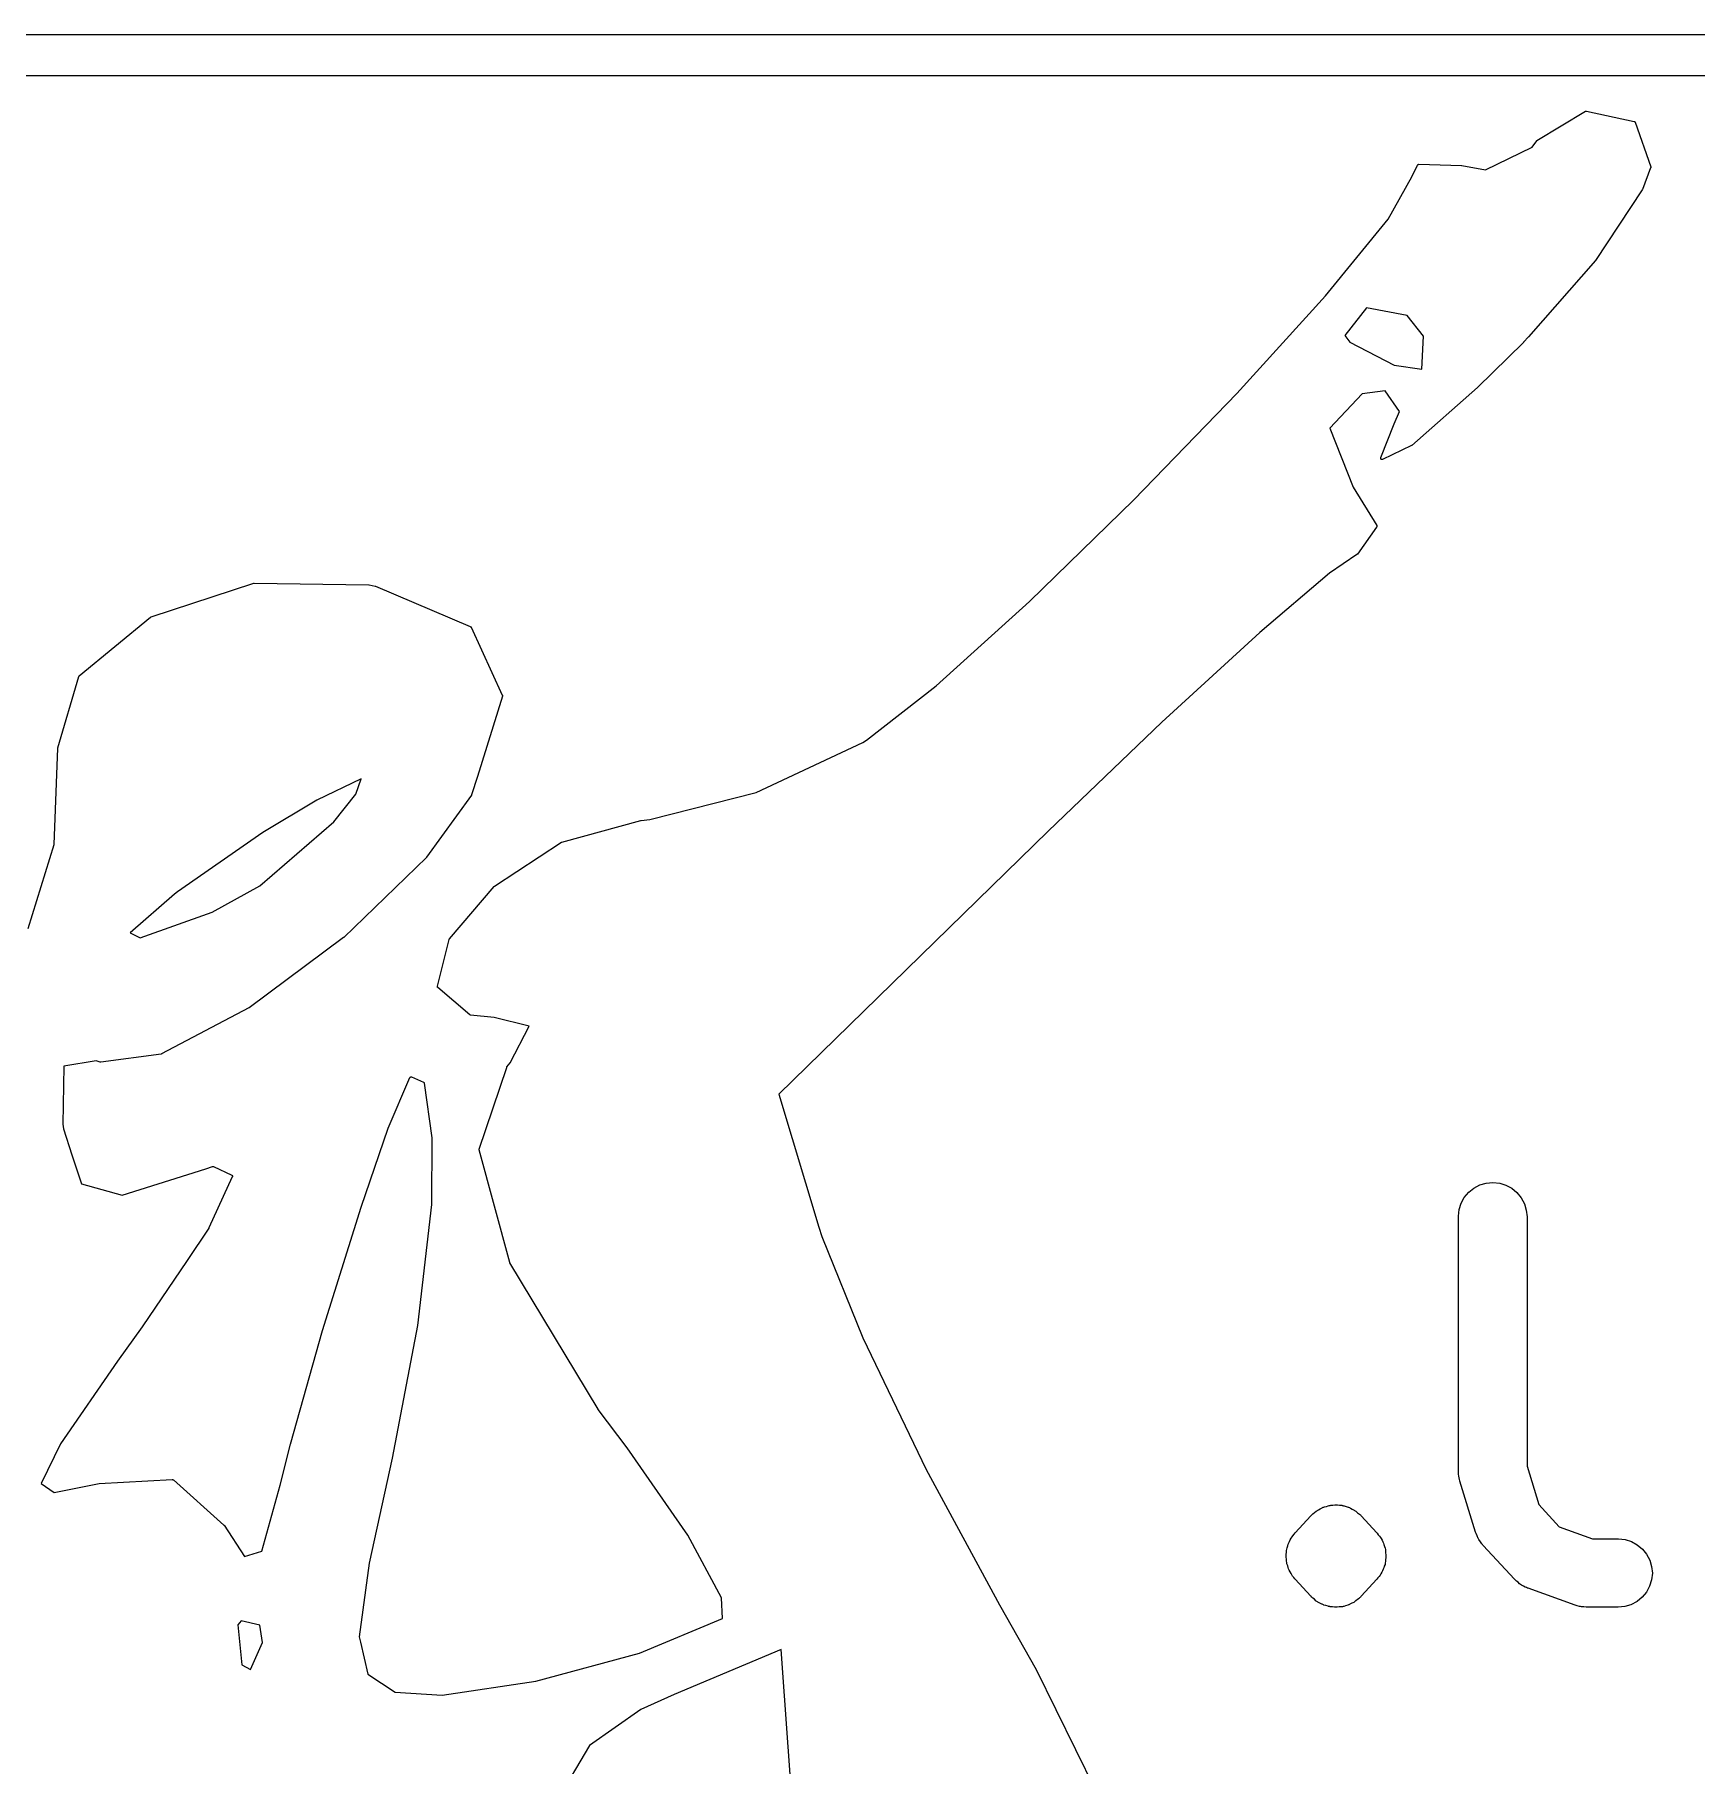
# Model space of a CAD drawing. Extents: x 69 to 230, y -100 to -50.
# Drawn here: x 100.41 to 106.47, y -57.44 to -51.12 of the extents above; entities that cross this region are included whole.
import ezdxf

# ---------------------------------------------------------------- set-up
doc = ezdxf.new("R2010")
doc.units = 0
doc.layers.add('BLACK', color=7, linetype='CONTINUOUS')

msp = doc.modelspace()

# ---------------------------------------------------------------- linework, layer by layer
at = {"layer": 'BLACK', "linetype": 'CONTINUOUS'}
for p, q in [((76.1963, -51.125), (127.504, -51.125)), ((127.504, -51.275), (76.2003, -51.275)), ((106.07, -51.4041), (106.07, -51.404)), ((106.07, -51.404), (106.07, -51.4041)), ((106.07, -51.4041), (106.07, -51.404)), ((106.07, -51.404), (106.07, -51.4041)), ((105.89, -51.5113), (106.067, -51.4048)), ((106.067, -51.4047), (106.068, -51.4046)), ((106.067, -51.4048), (106.067, -51.4047)), ((106.068, -51.4043), (106.069, -51.4042)), ((106.068, -51.4044), (106.068, -51.4043)), ((106.068, -51.4046), (106.068, -51.4044)), ((106.068, -51.4044), (106.068, -51.4044)), ((106.069, -51.4042), (106.069, -51.4041)), ((106.069, -51.4041), (106.069, -51.4041)), ((106.069, -51.4041), (106.069, -51.4041)), ((106.069, -51.4041), (106.07, -51.4041)), ((106.07, -51.4041), (106.071, -51.4042)), ((106.071, -51.4042), (106.244, -51.4416)), ((106.244, -51.4416), (106.244, -51.4416)), ((106.244, -51.4416), (106.245, -51.4416)), ((106.245, -51.4416), (106.245, -51.4416)), ((106.245, -51.4416), (106.245, -51.4418)), ((106.245, -51.4418), (106.245, -51.4419)), ((106.245, -51.4419), (106.245, -51.442)), ((106.245, -51.442), (106.246, -51.442)), ((106.246, -51.442), (106.246, -51.4422)), ((106.246, -51.4422), (106.246, -51.4424)), ((106.246, -51.4424), (106.246, -51.4424)), ((106.246, -51.4424), (106.246, -51.4425)), ((106.246, -51.4425), (106.247, -51.4428)), ((106.247, -51.4428), (106.247, -51.443)), ((106.247, -51.443), (106.247, -51.4431)), ((106.247, -51.4431), (106.247, -51.4432)), ((106.247, -51.4432), (106.247, -51.4435)), ((106.247, -51.4435), (106.248, -51.4438)), ((106.248, -51.4438), (106.248, -51.4439)), ((106.248, -51.4439), (106.248, -51.4439)), ((106.248, -51.4439), (106.248, -51.4443)), ((106.248, -51.4443), (106.248, -51.4447)), ((106.248, -51.4447), (106.248, -51.4448)), ((106.248, -51.4448), (106.248, -51.4448)), ((106.248, -51.4448), (106.305, -51.6076)), ((105.873, -51.5357), (105.889, -51.5128)), ((105.889, -51.5119), (105.89, -51.5117)), ((105.889, -51.512), (105.889, -51.5119)), ((105.889, -51.5119), (105.889, -51.5119)), ((105.889, -51.5123), (105.889, -51.512)), ((105.889, -51.5126), (105.889, -51.5123)), ((105.889, -51.5127), (105.889, -51.5126)), ((105.889, -51.5128), (105.889, -51.5127)), ((105.889, -51.5127), (105.889, -51.5127)), ((105.89, -51.5114), (105.89, -51.5113)), ((105.89, -51.5117), (105.89, -51.5114)), ((105.89, -51.5114), (105.89, -51.5114)), ((105.702, -51.618), (105.873, -51.5357)), ((105.347, -51.7984), (105.433, -51.6437)), ((105.433, -51.6437), (105.454, -51.6009)), ((105.454, -51.6009), (105.455, -51.6006)), ((105.454, -51.6009), (105.454, -51.6009)), ((105.455, -51.5995), (105.456, -51.5994)), ((105.455, -51.5996), (105.455, -51.5995)), ((105.455, -51.5998), (105.455, -51.5996)), ((105.455, -51.6001), (105.455, -51.5998)), ((105.455, -51.6002), (105.455, -51.6001)), ((105.455, -51.6003), (105.455, -51.6002)), ((105.455, -51.6006), (105.455, -51.6003)), ((105.456, -51.5988), (105.457, -51.5987)), ((105.456, -51.5989), (105.456, -51.5988)), ((105.456, -51.599), (105.456, -51.5989)), ((105.456, -51.5992), (105.456, -51.599)), ((105.456, -51.5994), (105.456, -51.5992)), ((105.457, -51.5985), (105.457, -51.5984)), ((105.457, -51.5984), (105.458, -51.5984)), ((105.457, -51.5987), (105.457, -51.5985)), ((105.457, -51.5985), (105.457, -51.5985)), ((105.458, -51.5983), (105.458, -51.5982)), ((105.458, -51.5982), (105.459, -51.5982)), ((105.458, -51.5984), (105.458, -51.5983)), ((105.458, -51.5983), (105.458, -51.5983)), ((105.459, -51.5982), (105.459, -51.5982)), ((105.459, -51.5982), (105.615, -51.6021)), ((105.615, -51.6021), (105.615, -51.6021)), ((105.615, -51.6021), (105.615, -51.6022)), ((105.615, -51.6022), (105.616, -51.6022)), ((105.616, -51.6022), (105.702, -51.618)), ((106.304, -51.611), (106.275, -51.6902)), ((106.305, -51.6108), (106.304, -51.611)), ((106.305, -51.6076), (106.305, -51.6077)), ((106.305, -51.6077), (106.305, -51.6079)), ((106.305, -51.6079), (106.305, -51.6081)), ((106.305, -51.6081), (106.305, -51.6084)), ((106.305, -51.6084), (106.305, -51.6086)), ((106.305, -51.6086), (106.305, -51.6089)), ((106.305, -51.6089), (106.305, -51.6091)), ((106.305, -51.6091), (106.305, -51.6094)), ((106.305, -51.6094), (106.305, -51.6096)), ((106.305, -51.6096), (106.305, -51.6099)), ((106.305, -51.6099), (106.305, -51.6101)), ((106.305, -51.6101), (106.305, -51.6103)), ((106.305, -51.6103), (106.305, -51.6106)), ((106.305, -51.6106), (106.305, -51.6108)), ((106.274, -51.6912), (106.103, -51.9487)), ((106.275, -51.6904), (106.274, -51.6908)), ((106.274, -51.6908), (106.274, -51.6912)), ((106.274, -51.6912), (106.274, -51.6912)), ((106.274, -51.6912), (106.274, -51.6912)), ((106.275, -51.6902), (106.275, -51.6903)), ((106.275, -51.6903), (106.275, -51.6903)), ((106.275, -51.6903), (106.275, -51.6904)), ((105.119, -52.0775), (105.347, -51.7984)), ((106.103, -51.9492), (105.859, -52.2271)), ((106.103, -51.9487), (106.103, -51.9487)), ((106.103, -51.9487), (106.103, -51.949)), ((106.103, -51.949), (106.103, -51.9492)), ((104.795, -52.4345), (105.119, -52.0775)), ((105.268, -52.1222), (105.189, -52.2234)), ((105.416, -52.1493), (105.268, -52.1222)), ((105.476, -52.2254), (105.416, -52.1493)), ((105.189, -52.2234), (105.207, -52.2472)), ((105.207, -52.2472), (105.369, -52.3316)), ((105.47, -52.3462), (105.476, -52.2254)), ((105.841, -52.2478), (105.673, -52.4124)), ((105.859, -52.2271), (105.841, -52.2476)), ((105.841, -52.2476), (105.841, -52.2476)), ((105.841, -52.2476), (105.841, -52.2477)), ((105.841, -52.2477), (105.841, -52.2478)), ((105.859, -52.2271), (105.859, -52.2271)), ((105.859, -52.2271), (105.859, -52.2271)), ((105.369, -52.3316), (105.47, -52.3462)), ((105.673, -52.4126), (105.433, -52.6238)), ((105.673, -52.4124), (105.673, -52.4124)), ((105.673, -52.4124), (105.673, -52.4125)), ((105.673, -52.4125), (105.673, -52.4126)), ((104.419, -52.8221), (104.795, -52.4345)), ((105.253, -52.4357), (105.135, -52.5608)), ((105.336, -52.4253), (105.253, -52.4357)), ((105.389, -52.4996), (105.336, -52.4253)), ((105.369, -52.545), (105.389, -52.4996)), ((105.135, -52.5608), (105.22, -52.776)), ((105.32, -52.6684), (105.369, -52.5452)), ((105.369, -52.5451), (105.369, -52.545)), ((105.369, -52.545), (105.369, -52.545)), ((105.369, -52.5452), (105.369, -52.5451)), ((105.432, -52.6246), (105.327, -52.6748)), ((105.433, -52.624), (105.432, -52.6242)), ((105.432, -52.6242), (105.432, -52.6244)), ((105.432, -52.6244), (105.432, -52.6245)), ((105.432, -52.6245), (105.432, -52.6246)), ((105.433, -52.6238), (105.433, -52.6238)), ((105.433, -52.6238), (105.433, -52.6239)), ((105.433, -52.6239), (105.433, -52.624)), ((105.32, -52.6685), (105.32, -52.6684)), ((105.32, -52.6686), (105.32, -52.6685)), ((105.32, -52.6689), (105.32, -52.6686)), ((105.32, -52.6693), (105.32, -52.6689)), ((105.32, -52.6694), (105.32, -52.6693)), ((105.32, -52.6695), (105.32, -52.6694)), ((105.32, -52.6699), (105.32, -52.6695)), ((105.32, -52.6703), (105.32, -52.6699)), ((105.32, -52.6704), (105.32, -52.6703)), ((105.32, -52.6705), (105.32, -52.6704)), ((105.32, -52.6709), (105.32, -52.6705)), ((105.32, -52.6713), (105.32, -52.6709)), ((105.32, -52.6714), (105.32, -52.6713)), ((105.32, -52.6718), (105.32, -52.6714)), ((105.32, -52.6714), (105.32, -52.6714)), ((105.32, -52.6722), (105.32, -52.6718)), ((105.32, -52.6723), (105.32, -52.6722)), ((105.32, -52.6724), (105.32, -52.6723)), ((105.32, -52.6727), (105.32, -52.6724)), ((105.32, -52.6731), (105.32, -52.6727)), ((105.321, -52.6732), (105.32, -52.6731)), ((105.32, -52.6731), (105.32, -52.6731)), ((105.321, -52.6735), (105.321, -52.6732)), ((105.321, -52.6738), (105.321, -52.6735)), ((105.321, -52.6739), (105.321, -52.6738)), ((105.322, -52.6742), (105.321, -52.6739)), ((105.321, -52.6739), (105.321, -52.6739)), ((105.322, -52.6744), (105.322, -52.6742)), ((105.322, -52.6745), (105.322, -52.6744)), ((105.322, -52.6747), (105.322, -52.6745)), ((105.322, -52.6745), (105.322, -52.6745)), ((105.323, -52.6749), (105.322, -52.6747)), ((105.323, -52.675), (105.323, -52.6749)), ((105.323, -52.6749), (105.323, -52.6749)), ((105.323, -52.6749), (105.323, -52.6749)), ((105.324, -52.6752), (105.323, -52.675)), ((105.325, -52.6752), (105.324, -52.6752)), ((105.324, -52.6752), (105.324, -52.6752)), ((105.324, -52.6752), (105.324, -52.6752)), ((105.324, -52.6752), (105.324, -52.6752)), ((105.326, -52.6751), (105.325, -52.6752)), ((105.325, -52.6752), (105.325, -52.6752)), ((105.325, -52.6752), (105.325, -52.6752)), ((105.325, -52.6752), (105.325, -52.6752)), ((105.327, -52.6748), (105.326, -52.6749)), ((105.326, -52.6749), (105.326, -52.675)), ((105.326, -52.675), (105.326, -52.6751)), ((105.326, -52.6751), (105.326, -52.6751)), ((105.326, -52.6751), (105.326, -52.6751)), ((105.327, -52.6748), (105.327, -52.6748)), ((105.327, -52.6748), (105.327, -52.6748)), ((105.22, -52.776), (105.306, -52.9161)), ((104.039, -53.1934), (104.419, -52.8221)), ((105.306, -52.9161), (105.306, -52.9161)), ((105.306, -52.9161), (105.306, -52.9165)), ((105.306, -52.9165), (105.306, -52.9169)), ((105.306, -52.9169), (105.306, -52.917)), ((105.306, -52.917), (105.306, -52.917)), ((105.306, -52.917), (105.306, -52.9175)), ((105.306, -52.9175), (105.306, -52.9179)), ((105.306, -52.9179), (105.306, -52.9179)), ((105.306, -52.9179), (105.306, -52.9179)), ((105.306, -52.9179), (105.306, -52.9184)), ((105.306, -52.9184), (105.306, -52.9188)), ((105.306, -52.9188), (105.306, -52.9189)), ((105.306, -52.9189), (105.306, -52.9189)), ((105.306, -52.9189), (105.306, -52.9194)), ((105.306, -52.9194), (105.306, -52.9198)), ((105.305, -52.9216), (105.235, -53.0203)), ((105.306, -52.9212), (105.305, -52.9216)), ((105.306, -52.9198), (105.306, -52.9198)), ((105.306, -52.9198), (105.306, -52.9199)), ((105.306, -52.9199), (105.306, -52.9203)), ((105.306, -52.9203), (105.306, -52.9207)), ((105.306, -52.9207), (105.306, -52.9208)), ((105.306, -52.9208), (105.306, -52.9208)), ((105.306, -52.9208), (105.306, -52.9212)), ((105.233, -53.0216), (105.133, -53.0897)), ((105.234, -53.0214), (105.233, -53.0216)), ((105.235, -53.0204), (105.234, -53.0207)), ((105.234, -53.0207), (105.234, -53.0209)), ((105.234, -53.0209), (105.234, -53.021)), ((105.234, -53.021), (105.234, -53.0211)), ((105.234, -53.0211), (105.234, -53.0214)), ((105.235, -53.0203), (105.235, -53.0204)), ((105.133, -53.0897), (104.879, -53.3068)), ((100.835, -53.2493), (101.209, -53.1267)), ((101.209, -53.1267), (101.209, -53.1267)), ((101.209, -53.1267), (101.21, -53.1267)), ((101.21, -53.1266), (101.21, -53.1265)), ((101.21, -53.1265), (101.211, -53.1265)), ((101.21, -53.1267), (101.21, -53.1266)), ((101.21, -53.1266), (101.21, -53.1266)), ((101.211, -53.1265), (101.211, -53.1265)), ((101.211, -53.1265), (101.629, -53.1329)), ((101.629, -53.1329), (101.629, -53.1329)), ((101.629, -53.1329), (101.629, -53.1329)), ((101.629, -53.1329), (101.629, -53.1329)), ((101.629, -53.1329), (101.629, -53.1329)), ((101.629, -53.1329), (101.63, -53.133)), ((101.63, -53.133), (101.63, -53.133)), ((101.63, -53.133), (101.652, -53.1376)), ((101.652, -53.1376), (101.652, -53.1376)), ((101.652, -53.1376), (101.652, -53.1376)), ((101.652, -53.1376), (101.652, -53.1376)), ((101.652, -53.1376), (101.652, -53.1377)), ((101.652, -53.1377), (101.653, -53.1379)), ((101.653, -53.1379), (101.999, -53.2845)), ((103.699, -53.5013), (104.039, -53.1934)), ((100.573, -53.4648), (100.833, -53.2502)), ((100.833, -53.2502), (100.834, -53.25)), ((100.833, -53.2502), (100.833, -53.2502)), ((100.834, -53.2495), (100.835, -53.2493)), ((100.834, -53.2496), (100.834, -53.2495)), ((100.834, -53.2497), (100.834, -53.2496)), ((100.834, -53.25), (100.834, -53.2497)), ((100.834, -53.2497), (100.834, -53.2497)), ((101.999, -53.2845), (101.999, -53.2845)), ((101.999, -53.2845), (102, -53.2847)), ((102, -53.2847), (102, -53.2848)), ((102, -53.2848), (102, -53.2849)), ((102, -53.2849), (102, -53.285)), ((102, -53.285), (102, -53.2852)), ((102, -53.2852), (102.001, -53.2854)), ((102.001, -53.2854), (102.001, -53.2855)), ((102.001, -53.2855), (102.001, -53.2856)), ((102.001, -53.2856), (102.001, -53.2859)), ((102.001, -53.2859), (102.001, -53.2861)), ((102.001, -53.2861), (102.001, -53.2863)), ((102.001, -53.2863), (102.002, -53.2864)), ((102.002, -53.2864), (102.002, -53.2867)), ((102.002, -53.2867), (102.002, -53.287)), ((102.002, -53.287), (102.116, -53.535)), ((104.879, -53.3068), (104.522, -53.6337)), ((100.495, -53.7278), (100.571, -53.4673)), ((100.571, -53.4672), (100.572, -53.4667)), ((100.571, -53.4673), (100.571, -53.4672)), ((100.572, -53.4655), (100.573, -53.4651)), ((100.572, -53.4659), (100.572, -53.4655)), ((100.572, -53.4655), (100.572, -53.4655)), ((100.572, -53.4655), (100.572, -53.4655)), ((100.572, -53.4663), (100.572, -53.4659)), ((100.572, -53.4667), (100.572, -53.4663)), ((100.572, -53.4663), (100.572, -53.4663)), ((100.572, -53.4663), (100.572, -53.4663)), ((100.573, -53.4651), (100.573, -53.4648)), ((102.117, -53.5386), (102.025, -53.8316)), ((102.116, -53.535), (102.116, -53.5351)), ((102.116, -53.5351), (102.116, -53.5354)), ((102.116, -53.5354), (102.117, -53.5357)), ((102.117, -53.5357), (102.117, -53.5359)), ((102.117, -53.5359), (102.117, -53.536)), ((102.117, -53.536), (102.117, -53.5364)), ((102.117, -53.5364), (102.117, -53.5367)), ((102.117, -53.5367), (102.117, -53.5368)), ((102.117, -53.5368), (102.117, -53.537)), ((102.117, -53.537), (102.117, -53.5373)), ((102.117, -53.5373), (102.117, -53.5377)), ((102.117, -53.5377), (102.117, -53.5378)), ((102.117, -53.5378), (102.117, -53.538)), ((102.117, -53.538), (102.117, -53.5383)), ((102.117, -53.5383), (102.117, -53.5386)), ((103.444, -53.699), (103.699, -53.5013)), ((104.522, -53.6337), (104.107, -54.0311)), ((100.481, -54.08), (100.495, -53.729)), ((100.495, -53.7279), (100.495, -53.7278)), ((100.495, -53.728), (100.495, -53.7279)), ((100.495, -53.7284), (100.495, -53.728)), ((100.495, -53.7288), (100.495, -53.7284)), ((100.495, -53.7289), (100.495, -53.7288)), ((100.495, -53.7288), (100.495, -53.7288)), ((100.495, -53.729), (100.495, -53.7289)), ((103.042, -53.8898), (103.431, -53.7075)), ((103.431, -53.7075), (103.444, -53.699)), ((101.601, -53.8399), (101.439, -53.9183)), ((101.582, -53.8968), (101.601, -53.8399)), ((102.025, -53.8316), (102.004, -53.8985)), ((101.439, -53.9183), (101.243, -54.0361)), ((101.501, -53.9974), (101.582, -53.8968)), ((102.003, -53.8999), (101.84, -54.1265)), ((102.004, -53.8994), (102.003, -53.8997)), ((102.003, -53.8997), (102.003, -53.8999)), ((102.004, -53.8985), (102.004, -53.8985)), ((102.004, -53.8985), (102.004, -53.8988)), ((102.004, -53.8988), (102.004, -53.8991)), ((102.004, -53.8991), (102.004, -53.8992)), ((102.004, -53.8992), (102.004, -53.8994)), ((102.654, -53.9892), (103.042, -53.8898)), ((102.333, -54.0709), (102.621, -53.9923)), ((102.621, -53.9923), (102.622, -53.9922)), ((102.621, -53.9923), (102.621, -53.9923)), ((102.622, -53.9921), (102.654, -53.9892)), ((102.622, -53.9922), (102.622, -53.9921)), ((101.243, -54.0361), (100.931, -54.2522)), ((101.232, -54.2304), (101.501, -53.9974)), ((104.107, -54.0311), (103.125, -54.991)), ((104.107, -54.0311), (104.107, -54.0311)), ((100.386, -54.3868), (100.481, -54.08)), ((102.087, -54.232), (102.332, -54.0715)), ((102.332, -54.0712), (102.333, -54.0711)), ((102.332, -54.0713), (102.332, -54.0712)), ((102.332, -54.0715), (102.332, -54.0713)), ((102.332, -54.0715), (102.332, -54.0715)), ((102.333, -54.071), (102.333, -54.0709)), ((102.333, -54.0709), (102.333, -54.0709)), ((102.333, -54.0711), (102.333, -54.071)), ((101.839, -54.1272), (101.538, -54.4194)), ((101.84, -54.1269), (101.839, -54.1272)), ((101.84, -54.1265), (101.84, -54.1266)), ((101.84, -54.1266), (101.84, -54.1269)), ((101.058, -54.3266), (101.232, -54.2304)), ((101.923, -54.4243), (102.086, -54.233)), ((102.086, -54.2325), (102.087, -54.2322)), ((102.086, -54.2326), (102.086, -54.2325)), ((102.086, -54.2328), (102.086, -54.2326)), ((102.086, -54.2329), (102.086, -54.2328)), ((102.086, -54.233), (102.086, -54.2329)), ((102.087, -54.2321), (102.087, -54.232)), ((102.087, -54.2322), (102.087, -54.2321)), ((100.92, -54.2613), (100.759, -54.4024)), ((100.931, -54.2522), (100.92, -54.2613)), ((100.795, -54.4211), (101.058, -54.3266)), ((100.759, -54.4024), (100.795, -54.4211)), ((101.537, -54.4198), (101.192, -54.6756)), ((101.538, -54.4194), (101.537, -54.4194)), ((101.537, -54.4194), (101.537, -54.4196)), ((101.537, -54.4196), (101.537, -54.4198)), ((101.879, -54.5972), (101.922, -54.4263)), ((101.922, -54.4251), (101.923, -54.4248)), ((101.922, -54.4252), (101.922, -54.4251)), ((101.922, -54.4253), (101.922, -54.4252)), ((101.922, -54.4256), (101.922, -54.4253)), ((101.922, -54.426), (101.922, -54.4256)), ((101.922, -54.4261), (101.922, -54.426)), ((101.922, -54.4262), (101.922, -54.4261)), ((101.922, -54.4263), (101.922, -54.4262)), ((101.923, -54.4244), (101.923, -54.4243)), ((101.923, -54.4245), (101.923, -54.4244)), ((101.923, -54.4248), (101.923, -54.4245)), ((101.879, -54.5975), (101.879, -54.5972)), ((101.879, -54.5978), (101.879, -54.5975)), ((101.879, -54.598), (101.879, -54.5978)), ((101.879, -54.5981), (101.879, -54.598)), ((101.879, -54.5984), (101.879, -54.5981)), ((101.879, -54.5987), (101.879, -54.5984)), ((101.879, -54.5989), (101.879, -54.5987)), ((101.879, -54.5991), (101.879, -54.5989)), ((101.879, -54.5994), (101.879, -54.5991)), ((101.879, -54.5997), (101.879, -54.5994)), ((101.88, -54.5999), (101.879, -54.5997)), ((101.88, -54.6001), (101.88, -54.5999)), ((101.88, -54.6003), (101.88, -54.6001)), ((101.88, -54.6006), (101.88, -54.6003)), ((101.88, -54.6008), (101.88, -54.6006)), ((101.88, -54.6009), (101.88, -54.6008)), ((101.88, -54.6012), (101.88, -54.6009)), ((101.88, -54.6014), (101.88, -54.6012)), ((101.88, -54.6016), (101.88, -54.6014)), ((101.881, -54.6017), (101.88, -54.6016)), ((101.881, -54.6019), (101.881, -54.6017)), ((101.881, -54.6021), (101.881, -54.6019)), ((101.881, -54.6022), (101.881, -54.6021)), ((101.998, -54.7015), (101.881, -54.6022)), ((101.191, -54.676), (100.873, -54.8443)), ((101.192, -54.6756), (101.191, -54.6756)), ((101.191, -54.6756), (101.191, -54.6758)), ((101.191, -54.6758), (101.191, -54.676)), ((101.998, -54.7018), (101.998, -54.7015)), ((101.998, -54.7015), (101.998, -54.7015)), ((101.998, -54.7015), (101.998, -54.7015)), ((101.998, -54.702), (101.998, -54.7018)), ((101.999, -54.702), (101.998, -54.702)), ((101.999, -54.7022), (101.999, -54.702)), ((101.999, -54.702), (101.999, -54.702)), ((101.999, -54.7024), (101.999, -54.7022)), ((102, -54.7025), (101.999, -54.7024)), ((101.999, -54.7024), (101.999, -54.7024)), ((101.999, -54.7024), (101.999, -54.7024)), ((102, -54.7026), (102, -54.7025)), ((102.086, -54.7109), (102, -54.7026)), ((102, -54.7026), (102, -54.7026)), ((102, -54.7026), (102, -54.7026)), ((102, -54.7026), (102, -54.7026)), ((102.214, -54.7432), (102.086, -54.7109)), ((102.145, -54.8769), (102.214, -54.7432)), ((100.635, -54.8694), (100.516, -54.8883)), ((100.649, -54.8744), (100.635, -54.8694)), ((100.649, -54.8745), (100.649, -54.8744)), ((100.649, -54.8744), (100.649, -54.8744)), ((100.649, -54.8746), (100.649, -54.8745)), ((100.65, -54.8746), (100.649, -54.8746)), ((100.65, -54.8747), (100.65, -54.8746)), ((100.65, -54.8746), (100.65, -54.8746)), ((100.651, -54.8747), (100.65, -54.8747)), ((100.65, -54.8747), (100.65, -54.8747)), ((100.871, -54.8449), (100.651, -54.8746)), ((100.651, -54.8746), (100.651, -54.8747)), ((100.651, -54.8747), (100.651, -54.8747)), ((100.651, -54.8747), (100.651, -54.8747)), ((100.872, -54.8447), (100.871, -54.8448)), ((100.871, -54.8448), (100.871, -54.8449)), ((100.873, -54.8444), (100.872, -54.8445)), ((100.872, -54.8445), (100.872, -54.8446)), ((100.872, -54.8446), (100.872, -54.8447)), ((100.872, -54.8447), (100.872, -54.8447)), ((100.873, -54.8443), (100.873, -54.8444)), ((102.133, -54.8917), (102.145, -54.8769)), ((100.516, -54.8883), (100.513, -55.1005)), ((101.699, -55.1151), (101.779, -54.9307)), ((101.779, -54.9298), (101.78, -54.929)), ((101.779, -54.9306), (101.779, -54.9298)), ((101.779, -54.9307), (101.779, -54.9306)), ((101.78, -54.929), (101.781, -54.9284)), ((101.781, -54.9281), (101.782, -54.928)), ((101.781, -54.9284), (101.781, -54.9281)), ((101.782, -54.9278), (101.783, -54.9277)), ((101.782, -54.928), (101.782, -54.9278)), ((101.783, -54.9277), (101.784, -54.9277)), ((101.784, -54.9277), (101.784, -54.9277)), ((101.784, -54.9277), (101.785, -54.9278)), ((101.785, -54.9278), (101.785, -54.9279)), ((101.785, -54.9279), (101.785, -54.9281)), ((101.785, -54.9281), (101.785, -54.9281)), ((101.785, -54.9281), (101.828, -54.947)), ((102.032, -55.1914), (102.132, -54.8933)), ((102.132, -54.892), (102.133, -54.8917)), ((102.132, -54.8923), (102.132, -54.892)), ((102.132, -54.8924), (102.132, -54.8923)), ((102.132, -54.8925), (102.132, -54.8924)), ((102.132, -54.8928), (102.132, -54.8925)), ((102.132, -54.8932), (102.132, -54.8928)), ((102.132, -54.8933), (102.132, -54.8932)), ((101.828, -54.947), (101.828, -54.947)), ((101.828, -54.947), (101.828, -54.947)), ((101.828, -54.947), (101.829, -54.9471)), ((101.829, -54.9471), (101.829, -54.9473)), ((101.829, -54.9473), (101.829, -54.9475)), ((101.829, -54.9475), (101.829, -54.9475)), ((101.829, -54.9475), (101.829, -54.9476)), ((101.829, -54.9476), (101.83, -54.9478)), ((101.83, -54.9478), (101.83, -54.9481)), ((101.83, -54.9481), (101.83, -54.9482)), ((101.83, -54.9482), (101.83, -54.9482)), ((101.83, -54.9482), (101.83, -54.9486)), ((101.83, -54.9486), (101.831, -54.9489)), ((101.831, -54.9489), (101.831, -54.949)), ((101.831, -54.949), (101.831, -54.949)), ((101.831, -54.949), (101.831, -54.9494)), ((101.831, -54.9494), (101.831, -54.9498)), ((101.831, -54.9498), (101.831, -54.9498)), ((101.831, -54.9498), (101.831, -54.9499)), ((101.831, -54.9499), (101.831, -54.9503)), ((101.831, -54.9503), (101.831, -54.9507)), ((101.831, -54.9507), (101.831, -54.9508)), ((101.831, -54.9508), (101.831, -54.9509)), ((101.831, -54.9509), (101.859, -55.1506)), ((103.125, -54.991), (103.271, -55.4765)), ((100.513, -55.1005), (100.515, -55.1178)), ((100.515, -55.1178), (100.546, -55.2125)), ((101.601, -55.4029), (101.699, -55.1154)), ((101.699, -55.1152), (101.699, -55.1151)), ((101.699, -55.1154), (101.699, -55.1152)), ((101.699, -55.1154), (101.699, -55.1154)), ((101.859, -55.1514), (101.858, -55.3925)), ((101.859, -55.1506), (101.859, -55.1507)), ((101.859, -55.1507), (101.859, -55.151)), ((101.859, -55.151), (101.859, -55.1514)), ((102.032, -55.1918), (102.032, -55.1914)), ((102.032, -55.1923), (102.032, -55.1918)), ((102.032, -55.1928), (102.032, -55.1923)), ((102.032, -55.1923), (102.032, -55.1923)), ((102.032, -55.1923), (102.032, -55.1923)), ((102.032, -55.1932), (102.032, -55.1928)), ((100.546, -55.2125), (100.581, -55.3186)), ((101.035, -55.2635), (101.059, -55.2552)), ((101.059, -55.2552), (101.06, -55.2551)), ((101.059, -55.2552), (101.059, -55.2552)), ((101.06, -55.2551), (101.06, -55.255)), ((101.06, -55.255), (101.06, -55.255)), ((101.06, -55.255), (101.06, -55.255)), ((101.06, -55.255), (101.061, -55.255)), ((101.061, -55.255), (101.061, -55.2549)), ((101.061, -55.2549), (101.061, -55.2549)), ((101.061, -55.2549), (101.061, -55.2549)), ((101.061, -55.2549), (101.062, -55.255)), ((101.062, -55.255), (101.062, -55.2551)), ((101.062, -55.2551), (101.062, -55.2551)), ((101.062, -55.2551), (101.062, -55.2551)), ((101.062, -55.2551), (101.063, -55.2552)), ((101.063, -55.2552), (101.063, -55.2554)), ((101.063, -55.2554), (101.129, -55.2861)), ((102.032, -55.1933), (102.032, -55.1932)), ((102.032, -55.1938), (102.032, -55.1933)), ((102.032, -55.1933), (102.032, -55.1933)), ((102.032, -55.1942), (102.032, -55.1938)), ((102.032, -55.1943), (102.032, -55.1942)), ((102.143, -55.6056), (102.032, -55.1943)), ((102.032, -55.1943), (102.032, -55.1943)), ((102.032, -55.1943), (102.032, -55.1943)), ((100.581, -55.3186), (100.729, -55.3598)), ((100.729, -55.3598), (101.035, -55.2635)), ((101.131, -55.2927), (101.046, -55.4789)), ((101.129, -55.2861), (101.129, -55.2861)), ((101.129, -55.2861), (101.129, -55.2861)), ((101.129, -55.2861), (101.129, -55.2861)), ((101.129, -55.2861), (101.129, -55.2864)), ((101.129, -55.2864), (101.13, -55.2866)), ((101.13, -55.2866), (101.13, -55.2866)), ((101.13, -55.2866), (101.13, -55.2866)), ((101.13, -55.2866), (101.13, -55.287)), ((101.13, -55.287), (101.13, -55.2872)), ((101.13, -55.2872), (101.131, -55.2872)), ((101.131, -55.2872), (101.131, -55.2873)), ((101.131, -55.2873), (101.131, -55.2877)), ((101.131, -55.2877), (101.131, -55.288)), ((101.131, -55.288), (101.131, -55.288)), ((101.131, -55.288), (101.131, -55.2881)), ((101.131, -55.2881), (101.131, -55.2885)), ((101.131, -55.2885), (101.132, -55.2889)), ((101.132, -55.2922), (101.131, -55.2927)), ((101.132, -55.2889), (101.132, -55.2889)), ((101.132, -55.2889), (101.132, -55.2889)), ((101.132, -55.2889), (101.132, -55.2894)), ((101.132, -55.2894), (101.132, -55.2898)), ((101.132, -55.2898), (101.132, -55.2899)), ((101.132, -55.2899), (101.132, -55.2899)), ((101.132, -55.2899), (101.132, -55.2904)), ((101.132, -55.2904), (101.132, -55.2908)), ((101.132, -55.2908), (101.132, -55.2908)), ((101.132, -55.2908), (101.132, -55.2909)), ((101.132, -55.2909), (101.132, -55.2913)), ((101.132, -55.2913), (101.132, -55.2918)), ((101.132, -55.2918), (101.132, -55.2918)), ((101.132, -55.2918), (101.132, -55.2918)), ((101.132, -55.2918), (101.132, -55.2922)), ((105.682, -55.3222), (105.705, -55.3153)), ((105.705, -55.3153), (105.729, -55.3131)), ((105.729, -55.3131), (105.754, -55.3156)), ((105.754, -55.3156), (105.777, -55.3229)), ((105.614, -55.3889), (105.625, -55.3675)), ((105.625, -55.3675), (105.641, -55.3488)), ((105.641, -55.3488), (105.66, -55.3335)), ((105.66, -55.3335), (105.682, -55.3222)), ((105.777, -55.3229), (105.798, -55.3345)), ((105.798, -55.3345), (105.817, -55.35)), ((105.817, -55.35), (105.833, -55.3689)), ((105.833, -55.3689), (105.844, -55.3905)), ((101.46, -55.8527), (101.601, -55.403)), ((101.601, -55.403), (101.601, -55.4029)), ((101.601, -55.4029), (101.601, -55.4029)), ((101.601, -55.4029), (101.601, -55.4029)), ((101.858, -55.3931), (101.807, -55.8347)), ((101.858, -55.3925), (101.858, -55.3926)), ((101.858, -55.3926), (101.858, -55.3928)), ((101.858, -55.3928), (101.858, -55.3931)), ((105.604, -55.4363), (105.606, -55.4121)), ((105.604, -55.4381), (105.604, -55.4363)), ((105.604, -56.3667), (105.604, -55.4381)), ((105.606, -55.4121), (105.614, -55.3889)), ((105.844, -55.3905), (105.851, -55.4138)), ((105.851, -55.4138), (105.854, -55.4381)), ((105.854, -55.4381), (105.854, -56.3479)), ((101.046, -55.4797), (100.966, -55.5978)), ((101.046, -55.4789), (101.046, -55.479)), ((101.046, -55.479), (101.046, -55.4793)), ((101.046, -55.4793), (101.046, -55.4797)), ((103.271, -55.4765), (103.281, -55.51)), ((103.281, -55.51), (103.431, -55.8803)), ((100.966, -55.5978), (100.802, -55.8398)), ((102.143, -55.6057), (102.143, -55.6056)), ((102.143, -55.6059), (102.143, -55.6057)), ((102.143, -55.6062), (102.143, -55.6059)), ((102.143, -55.6065), (102.143, -55.6062)), ((102.143, -55.6066), (102.143, -55.6065)), ((102.143, -55.6068), (102.143, -55.6066)), ((102.143, -55.6069), (102.143, -55.6068)), ((102.466, -56.1405), (102.143, -55.6069)), ((100.802, -55.8399), (100.712, -55.9654)), ((100.802, -55.8398), (100.802, -55.8398)), ((100.802, -55.8398), (100.802, -55.8398)), ((100.802, -55.8398), (100.802, -55.8399)), ((101.343, -56.2682), (101.46, -55.8528)), ((101.46, -55.8528), (101.46, -55.8527)), ((101.46, -55.8527), (101.46, -55.8527)), ((101.46, -55.8528), (101.46, -55.8528)), ((101.807, -55.8351), (101.714, -56.3185)), ((101.807, -55.8347), (101.807, -55.8348)), ((101.807, -55.8348), (101.807, -55.835)), ((101.807, -55.835), (101.807, -55.8351)), ((103.431, -55.8803), (103.662, -56.3602)), ((100.712, -55.9654), (100.504, -56.2662)), ((102.466, -56.1406), (102.466, -56.1405)), ((102.466, -56.1408), (102.466, -56.1406)), ((102.466, -56.1409), (102.466, -56.1408)), ((102.571, -56.2819), (102.466, -56.1409)), ((100.504, -56.2662), (100.434, -56.4109)), ((101.306, -56.4174), (101.343, -56.2684)), ((101.343, -56.2683), (101.343, -56.2682)), ((101.343, -56.2684), (101.343, -56.2683)), ((101.343, -56.2683), (101.343, -56.2683)), ((101.714, -56.3186), (101.63, -56.7026)), ((101.714, -56.3185), (101.714, -56.3186)), ((101.714, -56.3186), (101.714, -56.3186)), ((101.714, -56.3186), (101.714, -56.3186)), ((102.793, -56.5998), (102.571, -56.2819)), ((103.662, -56.3602), (103.93, -56.8548)), ((105.604, -56.3722), (105.604, -56.3667)), ((105.604, -56.3778), (105.604, -56.3722)), ((105.605, -56.3843), (105.604, -56.3778)), ((105.606, -56.3909), (105.605, -56.3843)), ((105.608, -56.3963), (105.606, -56.3909)), ((105.854, -56.3479), (105.897, -56.4885)), ((100.434, -56.4109), (100.481, -56.4445)), ((100.481, -56.4445), (100.645, -56.4115)), ((100.645, -56.4114), (100.912, -56.3972)), ((100.645, -56.4115), (100.645, -56.4114)), ((100.645, -56.4115), (100.645, -56.4115)), ((100.645, -56.4115), (100.645, -56.4115)), ((100.912, -56.3972), (100.912, -56.3972)), ((100.912, -56.3972), (100.912, -56.3972)), ((100.912, -56.3972), (100.913, -56.3973)), ((100.913, -56.3973), (100.913, -56.3973)), ((100.913, -56.3973), (100.913, -56.3973)), ((100.913, -56.3973), (100.913, -56.3973)), ((100.913, -56.3973), (100.913, -56.3974)), ((100.913, -56.3974), (100.914, -56.3975)), ((100.914, -56.3975), (100.914, -56.3975)), ((100.914, -56.3975), (100.914, -56.3975)), ((100.914, -56.3975), (100.914, -56.3977)), ((100.914, -56.3977), (100.915, -56.3979)), ((100.915, -56.3979), (100.915, -56.3979)), ((100.915, -56.3979), (100.915, -56.398)), ((100.915, -56.398), (100.915, -56.3982)), ((100.915, -56.3982), (100.916, -56.3985)), ((100.916, -56.3985), (101.1, -56.563)), ((101.239, -56.6588), (101.306, -56.4174)), ((105.609, -56.4018), (105.608, -56.3963)), ((105.609, -56.4034), (105.609, -56.4018)), ((105.666, -56.5891), (105.609, -56.4034)), ((105.073, -56.5218), (105.079, -56.5173)), ((105.079, -56.5173), (105.085, -56.5123)), ((105.085, -56.5123), (105.087, -56.5111)), ((105.087, -56.5111), (105.089, -56.5097)), ((105.089, -56.5097), (105.091, -56.5086)), ((105.091, -56.5086), (105.093, -56.5073)), ((105.093, -56.5073), (105.099, -56.504)), ((105.099, -56.504), (105.106, -56.5002)), ((105.106, -56.5002), (105.108, -56.4994)), ((105.108, -56.4994), (105.11, -56.4984)), ((105.11, -56.4984), (105.113, -56.4977)), ((105.113, -56.4977), (105.115, -56.4968)), ((105.115, -56.4968), (105.122, -56.4949)), ((105.122, -56.4949), (105.129, -56.4924)), ((105.129, -56.4924), (105.132, -56.4921)), ((105.132, -56.4921), (105.134, -56.4915)), ((105.134, -56.4915), (105.136, -56.4913)), ((105.136, -56.4913), (105.138, -56.4907)), ((105.138, -56.4907), (105.146, -56.4903)), ((105.146, -56.4903), (105.153, -56.4893)), ((105.153, -56.4893), (105.156, -56.4895)), ((105.156, -56.4895), (105.158, -56.4893)), ((105.158, -56.4893), (105.16, -56.4895)), ((105.16, -56.4895), (105.163, -56.4894)), ((105.163, -56.4894), (105.17, -56.4905)), ((105.17, -56.4905), (105.178, -56.491)), ((105.178, -56.491), (105.18, -56.4916)), ((105.18, -56.4916), (105.182, -56.4918)), ((105.182, -56.4918), (105.184, -56.4925)), ((105.184, -56.4925), (105.187, -56.4928)), ((105.187, -56.4928), (105.194, -56.4954)), ((105.194, -56.4954), (105.201, -56.4974)), ((105.201, -56.4974), (105.203, -56.4984)), ((105.203, -56.4984), (105.206, -56.4991)), ((105.206, -56.4991), (105.208, -56.5001)), ((105.208, -56.5001), (105.21, -56.5009)), ((105.21, -56.5009), (105.216, -56.5048)), ((105.216, -56.5048), (105.223, -56.5082)), ((105.223, -56.5082), (105.225, -56.5096)), ((105.225, -56.5096), (105.227, -56.5107)), ((105.227, -56.5107), (105.229, -56.5121)), ((105.229, -56.5121), (105.231, -56.5133)), ((105.231, -56.5133), (105.236, -56.5184)), ((105.236, -56.5184), (105.243, -56.523)), ((105.897, -56.4885), (105.971, -56.569)), ((101.1, -56.563), (101.1, -56.5631)), ((101.1, -56.5631), (101.1, -56.5632)), ((101.1, -56.5632), (101.1, -56.5633)), ((101.1, -56.5633), (101.101, -56.5635)), ((101.101, -56.5635), (101.101, -56.5638)), ((101.101, -56.5638), (101.101, -56.5639)), ((101.101, -56.5639), (101.101, -56.564)), ((101.101, -56.564), (101.176, -56.6779)), ((105.008, -56.5914), (105.065, -56.5295)), ((105.065, -56.5295), (105.066, -56.5282)), ((105.066, -56.5282), (105.068, -56.5267)), ((105.068, -56.5267), (105.07, -56.525)), ((105.07, -56.525), (105.071, -56.5235)), ((105.071, -56.5235), (105.073, -56.5218)), ((105.243, -56.523), (105.244, -56.5247)), ((105.244, -56.5247), (105.246, -56.5262)), ((105.246, -56.5262), (105.247, -56.528)), ((105.247, -56.528), (105.249, -56.5295)), ((105.249, -56.5295), (105.306, -56.5914)), ((105.971, -56.569), (106.093, -56.6131)), ((102.915, -56.829), (102.793, -56.5998)), ((104.979, -56.6458), (104.981, -56.6394)), ((104.981, -56.6394), (104.983, -56.6328)), ((104.983, -56.6328), (104.985, -56.6279)), ((104.985, -56.6279), (104.987, -56.6228)), ((104.987, -56.6228), (104.99, -56.617)), ((104.99, -56.617), (104.993, -56.6109)), ((104.993, -56.6109), (104.997, -56.6065)), ((104.997, -56.6065), (105, -56.6019)), ((105, -56.6019), (105.004, -56.5968)), ((105.004, -56.5968), (105.008, -56.5914)), ((105.306, -56.5914), (105.307, -56.5927)), ((105.307, -56.5927), (105.311, -56.5982)), ((105.311, -56.5982), (105.316, -56.6033)), ((105.316, -56.6033), (105.319, -56.608)), ((105.319, -56.608), (105.322, -56.6124)), ((105.322, -56.6124), (105.325, -56.6185)), ((105.325, -56.6185), (105.328, -56.6244)), ((105.328, -56.6244), (105.33, -56.6295)), ((105.33, -56.6295), (105.332, -56.6344)), ((105.332, -56.6344), (105.334, -56.641)), ((105.334, -56.641), (105.336, -56.6475)), ((105.667, -56.5916), (105.666, -56.5891)), ((105.668, -56.5941), (105.667, -56.5916)), ((105.672, -56.6028), (105.668, -56.5941)), ((105.676, -56.6116), (105.672, -56.6028)), ((105.677, -56.6138), (105.676, -56.6116)), ((105.678, -56.6162), (105.677, -56.6138)), ((105.684, -56.6239), (105.678, -56.6162)), ((105.689, -56.6319), (105.684, -56.6239)), ((105.691, -56.6337), (105.689, -56.6319)), ((105.693, -56.6359), (105.691, -56.6337)), ((105.694, -56.6372), (105.693, -56.6359)), ((105.808, -56.761), (105.694, -56.6372)), ((106.093, -56.6131), (106.186, -56.6131)), ((106.186, -56.6131), (106.187, -56.6131)), ((106.187, -56.6131), (106.212, -56.6158)), ((106.212, -56.6158), (106.235, -56.6232)), ((106.235, -56.6232), (106.256, -56.635)), ((106.256, -56.635), (106.275, -56.6506)), ((101.176, -56.6779), (101.239, -56.6588)), ((101.63, -56.7026), (101.594, -56.9715)), ((104.975, -56.6699), (104.976, -56.6632)), ((104.975, -56.6753), (104.975, -56.6699)), ((104.975, -56.6808), (104.975, -56.6753)), ((104.976, -56.6875), (104.975, -56.6808)), ((104.976, -56.6632), (104.977, -56.6564)), ((104.976, -56.6943), (104.976, -56.6875)), ((104.978, -56.6995), (104.976, -56.6943)), ((104.977, -56.6564), (104.978, -56.6511)), ((104.978, -56.6511), (104.979, -56.6458)), ((104.978, -56.7049), (104.978, -56.6995)), ((104.981, -56.7113), (104.978, -56.7049)), ((105.336, -56.7066), (105.333, -56.713)), ((105.336, -56.6475), (105.337, -56.6528)), ((105.338, -56.696), (105.336, -56.7012)), ((105.336, -56.7012), (105.336, -56.7066)), ((105.337, -56.6528), (105.338, -56.6581)), ((105.338, -56.6581), (105.338, -56.6649)), ((105.338, -56.6649), (105.339, -56.6716)), ((105.339, -56.6825), (105.338, -56.6892)), ((105.338, -56.6892), (105.338, -56.696)), ((105.339, -56.6716), (105.339, -56.6771)), ((105.339, -56.6771), (105.339, -56.6825)), ((106.275, -56.6506), (106.29, -56.6696)), ((106.29, -56.6696), (106.302, -56.6913)), ((106.302, -56.6913), (106.308, -56.7147)), ((104.982, -56.7179), (104.981, -56.7113)), ((104.984, -56.7229), (104.982, -56.7179)), ((104.986, -56.728), (104.984, -56.7229)), ((104.99, -56.7339), (104.986, -56.728)), ((104.993, -56.74), (104.99, -56.7339)), ((104.996, -56.7444), (104.993, -56.74)), ((104.998, -56.7491), (104.996, -56.7444)), ((105.003, -56.7542), (104.998, -56.7491)), ((105.007, -56.7597), (105.003, -56.7542)), ((105.008, -56.761), (105.007, -56.7597)), ((105.065, -56.8229), (105.008, -56.761)), ((105.306, -56.761), (105.249, -56.8229)), ((105.31, -56.7556), (105.306, -56.761)), ((105.315, -56.7505), (105.31, -56.7556)), ((105.318, -56.7459), (105.315, -56.7505)), ((105.321, -56.7415), (105.318, -56.7459)), ((105.324, -56.7354), (105.321, -56.7415)), ((105.327, -56.7296), (105.324, -56.7354)), ((105.329, -56.7245), (105.327, -56.7296)), ((105.332, -56.7196), (105.329, -56.7245)), ((105.333, -56.713), (105.332, -56.7196)), ((105.812, -56.764), (105.808, -56.761)), ((105.815, -56.7675), (105.812, -56.764)), ((105.821, -56.7721), (105.815, -56.7675)), ((106.308, -56.7632), (106.301, -56.7865)), ((106.308, -56.7147), (106.311, -56.739)), ((106.311, -56.739), (106.308, -56.7632)), ((102.919, -56.9038), (102.915, -56.829)), ((105.067, -56.8244), (105.065, -56.8229)), ((105.068, -56.8262), (105.067, -56.8244)), ((105.07, -56.8276), (105.068, -56.8262)), ((105.072, -56.8294), (105.07, -56.8276)), ((105.078, -56.834), (105.072, -56.8294)), ((105.084, -56.8391), (105.078, -56.834)), ((105.241, -56.8305), (105.235, -56.8351)), ((105.243, -56.8288), (105.241, -56.8305)), ((105.245, -56.8274), (105.243, -56.8288)), ((105.246, -56.8257), (105.245, -56.8274)), ((105.248, -56.8242), (105.246, -56.8257)), ((105.249, -56.8229), (105.248, -56.8242)), ((105.826, -56.7772), (105.821, -56.7721)), ((105.83, -56.7795), (105.826, -56.7772)), ((105.834, -56.7824), (105.83, -56.7795)), ((105.841, -56.7857), (105.834, -56.7824)), ((105.847, -56.7896), (105.841, -56.7857)), ((105.852, -56.7911), (105.847, -56.7896)), ((105.856, -56.7932), (105.852, -56.7911)), ((105.858, -56.7938), (105.856, -56.7932)), ((106.029, -56.8557), (105.858, -56.7938)), ((106.274, -56.8268), (106.255, -56.8422)), ((106.289, -56.808), (106.274, -56.8268)), ((106.301, -56.7865), (106.289, -56.808)), ((103.93, -56.8548), (104.063, -57.0899)), ((105.085, -56.8403), (105.084, -56.8391)), ((105.087, -56.8417), (105.085, -56.8403)), ((105.089, -56.8428), (105.087, -56.8417)), ((105.091, -56.8442), (105.089, -56.8428)), ((105.098, -56.8476), (105.091, -56.8442)), ((105.105, -56.8515), (105.098, -56.8476)), ((105.107, -56.8522), (105.105, -56.8515)), ((105.109, -56.8533), (105.107, -56.8522)), ((105.111, -56.854), (105.109, -56.8533)), ((105.113, -56.855), (105.111, -56.854)), ((105.12, -56.857), (105.113, -56.855)), ((105.128, -56.8595), (105.12, -56.857)), ((105.13, -56.8599), (105.128, -56.8595)), ((105.132, -56.8605), (105.13, -56.8599)), ((105.134, -56.8608), (105.132, -56.8605)), ((105.136, -56.8614), (105.134, -56.8608)), ((105.144, -56.8619), (105.136, -56.8614)), ((105.152, -56.863), (105.144, -56.8619)), ((105.154, -56.8629), (105.152, -56.863)), ((105.156, -56.8631), (105.154, -56.8629)), ((105.159, -56.8629), (105.156, -56.8631)), ((105.161, -56.863), (105.159, -56.8629)), ((105.168, -56.8621), (105.161, -56.863)), ((105.176, -56.8617), (105.168, -56.8621)), ((105.178, -56.8611), (105.176, -56.8617)), ((105.181, -56.8609), (105.178, -56.8611)), ((105.183, -56.8602), (105.181, -56.8609)), ((105.185, -56.8599), (105.183, -56.8602)), ((105.192, -56.8575), (105.185, -56.8599)), ((105.2, -56.8556), (105.192, -56.8575)), ((105.202, -56.8546), (105.2, -56.8556)), ((105.204, -56.854), (105.202, -56.8546)), ((105.206, -56.8529), (105.204, -56.854)), ((105.208, -56.8522), (105.206, -56.8529)), ((105.215, -56.8484), (105.208, -56.8522)), ((105.222, -56.8451), (105.215, -56.8484)), ((105.224, -56.8438), (105.222, -56.8451)), ((105.226, -56.8427), (105.224, -56.8438)), ((105.227, -56.8413), (105.226, -56.8427)), ((105.229, -56.8401), (105.227, -56.8413)), ((105.235, -56.8351), (105.229, -56.8401)), ((106.037, -56.8578), (106.029, -56.8557)), ((106.045, -56.8604), (106.037, -56.8578)), ((106.049, -56.8608), (106.045, -56.8604)), ((106.053, -56.8617), (106.049, -56.8608)), ((106.061, -56.8621), (106.053, -56.8617)), ((106.07, -56.8631), (106.061, -56.8621)), ((106.071, -56.8631), (106.07, -56.8631)), ((106.186, -56.8631), (106.071, -56.8631)), ((106.21, -56.8607), (106.186, -56.8631)), ((106.233, -56.8537), (106.21, -56.8607)), ((106.255, -56.8422), (106.233, -56.8537)), ((101.163, -56.9129), (101.151, -56.9275)), ((101.151, -56.9275), (101.166, -57.0735)), ((101.232, -56.9289), (101.163, -56.9129)), ((101.241, -56.9913), (101.232, -56.9289)), ((102.616, -57.0304), (102.919, -56.9038)), ((101.197, -57.0896), (101.241, -56.9913)), ((101.594, -56.9715), (101.599, -56.9909)), ((101.599, -56.9909), (101.626, -57.1069)), ((103.133, -57.0173), (102.743, -57.1812)), ((103.171, -57.5411), (103.133, -57.0173)), ((101.166, -57.0735), (101.197, -57.0896)), ((102.238, -57.1325), (102.616, -57.0304)), ((101.626, -57.1069), (101.725, -57.1725)), ((101.897, -57.1843), (102.238, -57.1325)), ((104.063, -57.0899), (104.063, -57.09)), ((104.063, -57.09), (104.063, -57.0901)), ((104.063, -57.0901), (104.063, -57.0901)), ((104.063, -57.0901), (104.279, -57.5274)), ((101.725, -57.1725), (101.897, -57.1843)), ((102.743, -57.1812), (102.621, -57.2364)), ((102.621, -57.2364), (102.434, -57.3669)), ((102.434, -57.3669), (102.316, -57.5674))]:
    msp.add_line(p, q, dxfattribs=at)

doc.saveas('drawing.dxf')
